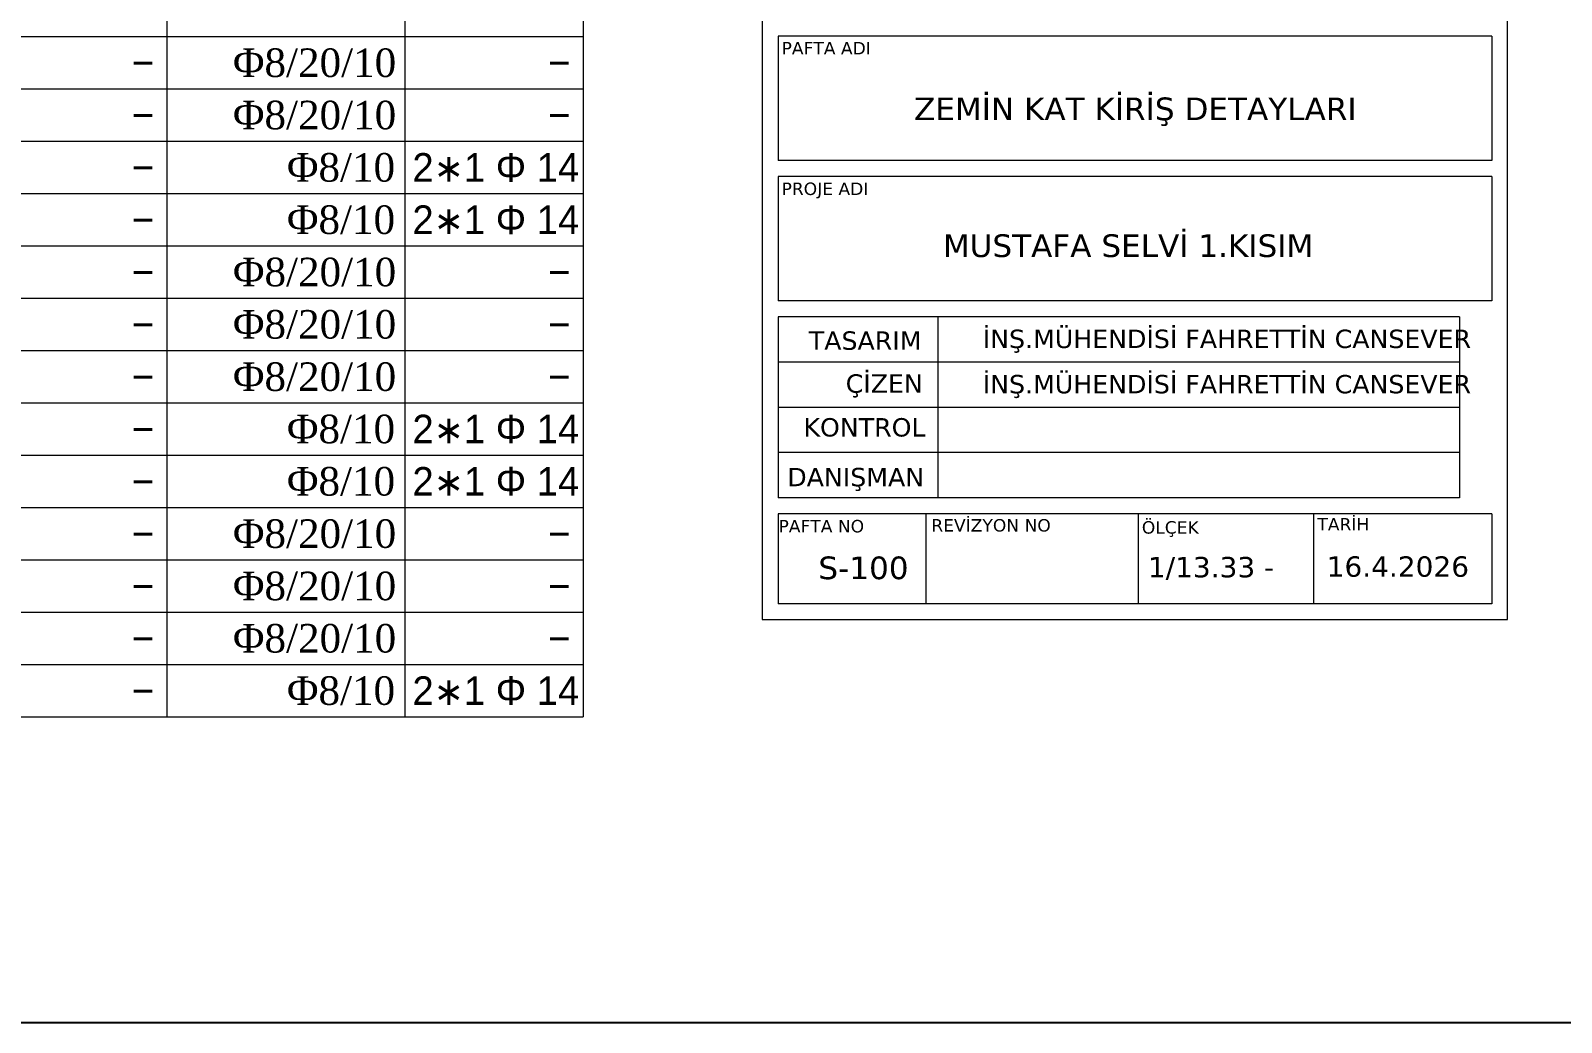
# Model space of a CAD drawing. Header units: millimetres. Extents: x 2232 to 85269, y -3593 to 5869.
# Drawn here: x 31030 to 31609, y -3593 to -3218 of the extents above; entities that cross this region are included whole.
import ezdxf

# ---------------------------------------------------------------- set-up
doc = ezdxf.new("R2010")
doc.units = ezdxf.units.MM
doc.layers.add('Donatı Metraj Tablosu', color=7, linetype='Continuous')
doc.layers.add('Standart', color=7, linetype='Continuous')
doc.styles.add('symbol_1_18', font='symbol.ttf', dxfattribs={"height": 0.2})
doc.styles.add('times new roman_1_18', font='times.ttf', dxfattribs={"height": 0.2})
doc.styles.add('verdana_1_18', font='verdana.ttf', dxfattribs={"height": 0.2})

# ---------------------------------------------------------------- blocks, each defined once
blk = doc.blocks.new('IDE212Entity7341')
at = {"layer": 'Donatı Metraj Tablosu', "color": 1, "linetype": 'Continuous', "lineweight": 5}
for points in [[(29068, 774.4), (29068, 0)], [(29108, 774.4), (29108, 0)], [(29138, 774.4), (29138, 0)], [(28798, 114.4), (29138, 114.4)], [(28798, 105.6), (29138, 105.6)], [(28798, 96.8), (29138, 96.8)], [(28798, 88), (29138, 88)], [(28798, 79.2), (29138, 79.2)], [(28798, 70.4), (29138, 70.4)], [(28798, 61.6), (29138, 61.6)], [(28798, 52.8), (29138, 52.8)], [(28798, 44), (29138, 44)], [(28798, 35.2), (29138, 35.2)], [(28798, 26.4), (29138, 26.4)], [(28798, 17.6), (29138, 17.6)], [(28798, 8.8), (29138, 8.8)], [(28798, 0), (29138, 0)]]:
    blk.add_lwpolyline(points, dxfattribs=at)
for s, style, p in [('Φ8/20/10', 'times new roman_1_18', (29079.11, 107.6)), ('-', 'symbol_1_18', (29062.1, 107.6)), ('-', 'symbol_1_18', (29132.1, 107.6)), ('Φ8/20/10', 'times new roman_1_18', (29079.11, 98.8)), ('-', 'symbol_1_18', (29062.1, 98.8)), ('-', 'symbol_1_18', (29132.1, 98.8)), ('Φ8/10', 'times new roman_1_18', (29088.19, 90)), ('2*1 F 14', 'symbol_1_18', (29109.29, 90)), ('-', 'symbol_1_18', (29062.1, 90)), ('Φ8/10', 'times new roman_1_18', (29088.19, 81.2)), ('2*1 F 14', 'symbol_1_18', (29109.29, 81.2)), ('-', 'symbol_1_18', (29062.1, 81.2)), ('Φ8/20/10', 'times new roman_1_18', (29079.11, 72.4)), ('-', 'symbol_1_18', (29062.1, 72.4)), ('-', 'symbol_1_18', (29132.1, 72.4)), ('Φ8/20/10', 'times new roman_1_18', (29079.11, 63.6)), ('-', 'symbol_1_18', (29062.1, 63.6)), ('-', 'symbol_1_18', (29132.1, 63.6)), ('Φ8/20/10', 'times new roman_1_18', (29079.11, 54.8)), ('-', 'symbol_1_18', (29062.1, 54.8)), ('-', 'symbol_1_18', (29132.1, 54.8)), ('Φ8/10', 'times new roman_1_18', (29088.19, 46)), ('2*1 F 14', 'symbol_1_18', (29109.29, 46)), ('-', 'symbol_1_18', (29062.1, 46)), ('Φ8/10', 'times new roman_1_18', (29088.19, 37.2)), ('2*1 F 14', 'symbol_1_18', (29109.29, 37.2)), ('-', 'symbol_1_18', (29062.1, 37.2)), ('-', 'symbol_1_18', (29062.1, 28.4)), ('Φ8/20/10', 'times new roman_1_18', (29079.11, 28.4)), ('-', 'symbol_1_18', (29132.1, 28.4)), ('Φ8/20/10', 'times new roman_1_18', (29079.11, 19.6)), ('-', 'symbol_1_18', (29062.1, 19.6)), ('-', 'symbol_1_18', (29132.1, 19.6)), ('Φ8/20/10', 'times new roman_1_18', (29079.11, 10.8)), ('-', 'symbol_1_18', (29062.1, 10.8)), ('-', 'symbol_1_18', (29132.1, 10.8)), ('Φ8/10', 'times new roman_1_18', (29088.19, 2)), ('2*1 F 14', 'symbol_1_18', (29109.29, 2)), ('-', 'symbol_1_18', (29062.1, 2))]:
    blk.add_text(s, height=4.8, dxfattribs=dict(at, style=style)).set_placement(p)

msp = doc.modelspace()

# ---------------------------------------------------------------- linework, layer by layer
msp.add_line((3332.36, -3593.4), (85269.24, -3593.4))
at = {"layer": 'Standart', "color": 250, "linetype": 'Continuous', "lineweight": 5}
for points in [[(31306.76, -1596.57), (31306.76, -3441)], [(31588.76, -3441), (31588.76, -1596.57)], [(31582.76, -3220.2), (31312.76, -3220.2)], [(31312.76, -3220.2), (31312.76, -3267.3)], [(31582.76, -3220.2), (31582.76, -3267.3)], [(31582.76, -3267.3), (31312.76, -3267.3)], [(31582.76, -3273.3), (31312.76, -3273.3)], [(31312.76, -3273.3), (31312.76, -3320.39)], [(31582.76, -3273.3), (31582.76, -3320.39)], [(31582.76, -3320.39), (31312.76, -3320.39)], [(31570.54, -3326.39), (31312.76, -3326.39)], [(31312.76, -3326.39), (31312.76, -3394.95)], [(31373.24, -3326.39), (31373.24, -3394.95)], [(31570.54, -3326.39), (31570.54, -3394.95)], [(31570.54, -3343.53), (31312.76, -3343.53)], [(31570.54, -3360.67), (31312.76, -3360.67)], [(31570.54, -3377.81), (31312.76, -3377.81)], [(31570.54, -3394.95), (31312.76, -3394.95)], [(31582.76, -3400.95), (31312.76, -3400.95)], [(31312.76, -3400.95), (31312.76, -3435)], [(31368.77, -3435), (31368.77, -3400.95)], [(31449.11, -3435), (31449.11, -3400.95)], [(31515.51, -3435), (31515.51, -3400.95)], [(31582.76, -3400.95), (31582.76, -3435)], [(31447.76, -3435), (31312.76, -3435)], [(31582.76, -3435), (31447.76, -3435)], [(31306.76, -3441), (31588.76, -3441)]]:
    msp.add_lwpolyline(points, dxfattribs=at)

# ---------------------------------------------------------------- block references
at = {"layer": 'Standart', "xscale": 2.25, "yscale": 2.25, "zscale": 2.25}
msp.add_blockref('IDE212Entity7341', (-34321.45, -3477.75), dxfattribs=at)

# ---------------------------------------------------------------- texts
at = {"layer": 'Standart', "color": 1, "linetype": 'Continuous', "lineweight": 5, "style": 'verdana_1_18'}
for s, height, p in [('PAFTA ADI', 4.714, (31314.09, -3227.11)), ('PROJE ADI', 4.714, (31314.09, -3280.31)), ('TASARIM', 6.956, (31324.42, -3338.88)), ('ÇİZEN', 6.956, (31338.36, -3355.13)), ('KONTROL', 6.956, (31322.38, -3371.7)), ('DANIŞMAN', 6.956, (31316.26, -3390.53)), ('PAFTA NO', 4.714, (31312.94, -3407.98)), ('REVİZYON NO', 4.7143, (31370.75, -3407.66)), ('ÖLÇEK', 4.714, (31450.4, -3408.45)), ('TARİH', 4.714, (31516.82, -3407.26))]:
    msp.add_text(s, height=height, dxfattribs=at).set_placement(p)
at = {"layer": 'Standart', "color": 254, "linetype": 'Continuous', "lineweight": 5, "style": 'verdana_1_18'}
for s, height, p in [('ZEMİN KAT KİRİŞ DETAYLARI', 8.5714, (31364.22, -3251.99)), ('MUSTAFA SELVİ 1.KISIM', 8.5714, (31375.11, -3303.77)), ('İNŞ.MÜHENDİSİ FAHRETTİN CANSEVER', 6.9558, (31390.2, -3338.22)), ('İNŞ.MÜHENDİSİ FAHRETTİN CANSEVER', 6.9558, (31390.2, -3355.36)), ('16.4.2026', 7.714, (31520.33, -3424.76)), ('S-100', 8.571, (31328.02, -3425.68)), ('1/13.33 - ', 7.714, (31452.7, -3424.99))]:
    msp.add_text(s, height=height, dxfattribs=at).set_placement(p)

doc.saveas('drawing.dxf')
